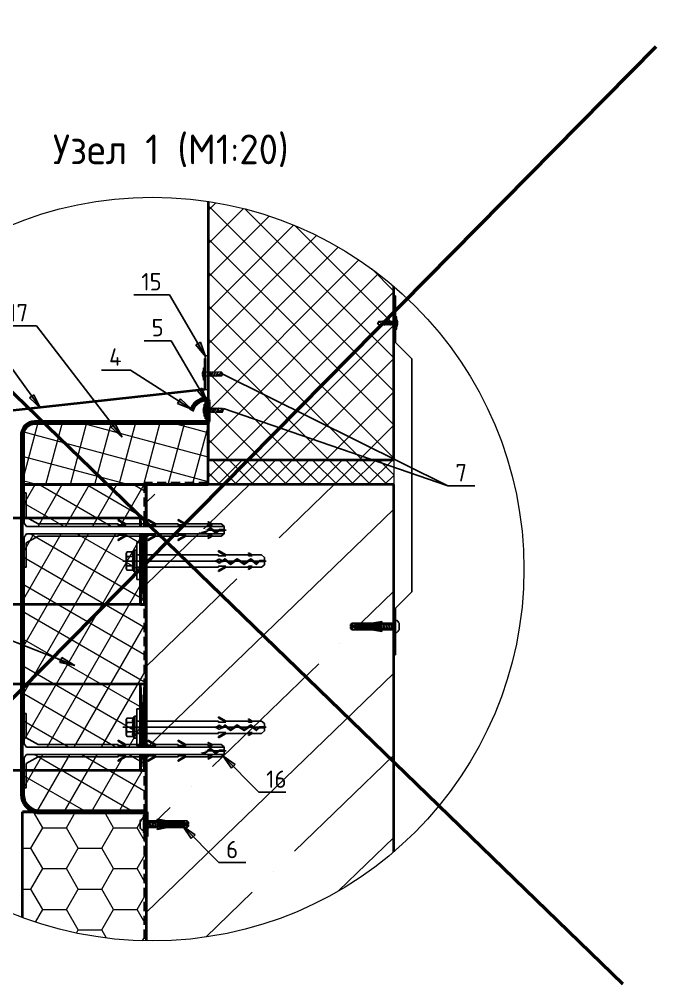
# Model space of a CAD drawing. Header units: millimetres. Extents: x -3689 to 2883575, y -702957 to -604547.
# Drawn here: x 2756823 to 2757337, y -677640 to -676862 of the extents above; entities that cross this region are included whole.
import ezdxf

# ---------------------------------------------------------------- set-up
doc = ezdxf.new("R2010")
doc.units = ezdxf.units.MM
doc.set_wipeout_variables(frame=1)
doc.linetypes.add('DASHED2', pattern=[0.375, 0.25, -0.125])
for name, color, linetype, lineweight in [('_PP_Hatch', 9, 'Continuous', 9), ('_PP_Primary Line Continuous', 3, 'Continuous', 40), ('_Выноска', 7, 'Continuous', 15), ('K_Dim', 165, 'Continuous', 13), ('гидроветрозащита', 10, 'Continuous', 70), ('Гидроизоляция монолита', 30, 'DASHED2', 50), ('Стены сечение', 7, 'Continuous', 40), ('Штрих Мин. Вата', 40, 'Continuous', 15)]:
    doc.layers.add(name, color=color, linetype=linetype, lineweight=lineweight)
doc.layers.add('S-METL', color=14, linetype='Continuous')
doc.styles.add('GOST-2.304_Type-B', font='GOST_Common.ttf')

# ---------------------------------------------------------------- blocks, each defined once
blk = doc.blocks.new('*U780')
at = {"color": 7}
for points in [[(-60.61, -10.61), (-50, 0)], [(-50, 0), (100.39, 0)], [(111, -10.61), (100.39, 0)], [(-80.61, -11.61), (-90.61, -11.61), (-90.61, -10.61), (-60.61, -10.61)], [(131, -11.61), (141, -11.61), (141, -10.61), (111, -10.61)]]:
    blk.add_lwpolyline(points, dxfattribs=at)
blk = doc.blocks.new('шуруп 4х40')
at = {"color": 0}
for p, q in [((-3.23, -2.91), (-3.23, 2.91)), ((-1.13, 5.33), (0, 5.33)), ((0, -5.33), (0, 5.33)), ((0, 1.92), (0.08, 2)), ((0.79, -1.73), (0, 1.1)), ((1.1, -2), (0.08, 2)), ((0.08, 2), (0.39, 1.73)), ((1.36, -1.73), (0.39, 1.73)), ((2.26, 1.73), (0.39, 1.73)), ((2.26, 1.73), (2.52, 2)), ((3.23, -1.73), (2.26, 1.73)), ((3.54, -2), (2.52, 2)), ((2.52, 2), (2.83, 1.73)), ((3.8, -1.73), (2.83, 1.73)), ((2.83, 1.73), (4.66, 1.73)), ((4.66, 1.73), (4.92, 2)), ((5.63, -1.73), (4.66, 1.73)), ((5.94, -2), (4.92, 2)), ((4.92, 2), (5.23, 1.73)), ((6.2, -1.73), (5.23, 1.73)), ((5.23, 1.73), (7.09, 1.73)), ((7.09, 1.73), (7.35, 2)), ((8.06, -1.73), (7.09, 1.73)), ((8.37, -2), (7.35, 2)), ((7.35, 2), (7.66, 1.73)), ((8.63, -1.73), (7.66, 1.73)), ((9.53, 1.73), (7.66, 1.73)), ((9.53, 1.73), (9.78, 2)), ((10.5, -1.73), (9.53, 1.73)), ((10.81, -2), (9.78, 2)), ((9.78, 2), (10.09, 1.73)), ((11.06, -1.73), (10.09, 1.73)), ((11.96, 1.73), (10.09, 1.73)), ((11.96, 1.73), (12.22, 2)), ((12.93, -1.73), (11.96, 1.73)), ((13.24, -2), (12.22, 2)), ((12.22, 2), (12.53, 1.73)), ((13.5, -1.73), (12.53, 1.73)), ((12.53, 1.73), (14.36, 1.73)), ((14.36, 1.73), (14.62, 2)), ((15.33, -1.73), (14.36, 1.73)), ((15.64, -2), (14.62, 2)), ((14.62, 2), (14.93, 1.73)), ((15.9, -1.73), (14.93, 1.73)), ((14.93, 1.73), (16.79, 1.73)), ((16.79, 1.73), (17.05, 2)), ((17.77, -1.73), (16.79, 1.73)), ((18.08, -2), (17.05, 2)), ((17.05, 2), (17.36, 1.73)), ((18.33, -1.73), (17.36, 1.73)), ((19.19, 1.73), (17.36, 1.73)), ((19.19, 1.73), (19.45, 2)), ((20.17, -1.73), (19.19, 1.73)), ((20.48, -2), (19.45, 2)), ((19.45, 2), (19.76, 1.73)), ((20.73, -1.73), (19.76, 1.73)), ((21.63, 1.73), (19.76, 1.73)), ((21.63, 1.73), (21.89, 2)), ((22.6, -1.73), (21.63, 1.73)), ((22.91, -2), (21.89, 2)), ((21.89, 2), (22.2, 1.73)), ((23.17, -1.73), (22.2, 1.73)), ((24.03, 1.73), (22.2, 1.73)), ((24.03, 1.73), (24.29, 2)), ((25, -1.73), (24.03, 1.73)), ((25.31, -2), (24.29, 2)), ((24.29, 2), (24.6, 1.73)), ((25.57, -1.73), (24.6, 1.73)), ((26.46, 1.73), (24.6, 1.73)), ((26.46, 1.73), (26.72, 2)), ((27.43, -1.73), (26.46, 1.73)), ((27.74, -2), (26.72, 2)), ((26.72, 2), (27.03, 1.73)), ((28, -1.73), (27.03, 1.73)), ((28.86, 1.73), (27.03, 1.73)), ((28.86, 1.73), (29.12, 2)), ((29.83, -1.73), (28.86, 1.73)), ((30.14, -2), (29.12, 2)), ((29.12, 2), (29.43, 1.73)), ((30.4, -1.73), (29.43, 1.73)), ((29.43, 1.73), (31.26, 1.73)), ((31.26, 1.73), (31.52, 2)), ((32.23, -1.73), (31.26, 1.73)), ((32.54, -2), (31.52, 2)), ((31.52, 2), (31.83, 1.73)), ((32.8, -1.73), (31.83, 1.73)), ((31.83, 1.73), (33.76, 1.73)), ((33.76, 1.73), (34.02, 2)), ((34.73, -1.73), (33.76, 1.73)), ((35.04, -2), (34.02, 2)), ((34.02, 2), (34.33, 1.73)), ((35.3, -1.73), (34.33, 1.73)), ((34.33, 1.73), (35.67, 1.73)), ((36.25, 1.5), (35.67, 1.73)), ((36.52, 1.68), (36.25, 1.5)), ((36.95, -1.22), (36.25, 1.5)), ((37.25, -1.39), (36.52, 1.68)), ((36.91, 1.24), (36.52, 1.68)), ((37.44, -1.02), (36.91, 1.24)), ((40, 0), (36.91, 1.24)), ((37.44, -1.02), (40, 0)), ((-1.13, -5.33), (0, -5.33)), ((0, -1.73), (0.79, -1.73)), ((0.79, -1.73), (1.1, -2)), ((1.36, -1.73), (1.1, -2)), ((1.36, -1.73), (3.23, -1.73)), ((3.23, -1.73), (3.54, -2)), ((3.8, -1.73), (3.54, -2)), ((3.8, -1.73), (5.63, -1.73)), ((5.63, -1.73), (5.94, -2)), ((6.2, -1.73), (5.94, -2)), ((6.2, -1.73), (8.06, -1.73)), ((8.06, -1.73), (8.37, -2)), ((8.63, -1.73), (8.37, -2)), ((8.63, -1.73), (10.5, -1.73)), ((10.5, -1.73), (10.81, -2)), ((11.06, -1.73), (10.81, -2)), ((11.06, -1.73), (12.93, -1.73)), ((12.93, -1.73), (13.24, -2)), ((13.5, -1.73), (13.24, -2)), ((13.5, -1.73), (15.33, -1.73)), ((15.33, -1.73), (15.64, -2)), ((15.9, -1.73), (15.64, -2)), ((15.9, -1.73), (17.77, -1.73)), ((17.77, -1.73), (18.08, -2)), ((18.33, -1.73), (18.08, -2)), ((18.33, -1.73), (20.17, -1.73)), ((20.17, -1.73), (20.48, -2)), ((20.73, -1.73), (20.48, -2)), ((20.73, -1.73), (22.6, -1.73)), ((22.6, -1.73), (22.91, -2)), ((23.17, -1.73), (22.91, -2)), ((23.17, -1.73), (25, -1.73)), ((25, -1.73), (25.31, -2)), ((25.57, -1.73), (25.31, -2)), ((25.57, -1.73), (27.43, -1.73)), ((27.43, -1.73), (27.74, -2)), ((28, -1.73), (27.74, -2)), ((28, -1.73), (29.83, -1.73)), ((29.83, -1.73), (30.14, -2)), ((30.4, -1.73), (30.14, -2)), ((30.4, -1.73), (32.23, -1.73)), ((32.23, -1.73), (32.54, -2)), ((32.8, -1.73), (32.54, -2)), ((32.8, -1.73), (34.73, -1.73)), ((34.73, -1.73), (35.04, -2)), ((35.3, -1.73), (35.04, -2)), ((35.3, -1.73), (35.67, -1.73)), ((35.67, -1.73), (36.95, -1.22)), ((36.95, -1.22), (37.25, -1.39)), ((37.25, -1.39), (37.44, -1.02))]:
    blk.add_line(p, q, dxfattribs=at)
for centre, start, end in [((1.84, 0.64), 122.32345, 155.86419), ((1.84, -0.64), 204.13581, 237.67655)]:
    blk.add_arc(centre, 5.56, start, end, dxfattribs=at)
blk = doc.blocks.new('дюбель 6х40')
for p, q in [((0, 3), (12, 3)), ((0, -3), (0, 3)), ((11.98, 3.63), (12.13, 4.52)), ((21, 2.11), (11.98, 3.63)), ((12, 3), (12, 2.1)), ((12, 2.1), (21, 2.1)), ((12, 0.3), (40, 0.3)), ((12, -0.3), (12, 0.3)), ((21, 3), (12.13, 4.52)), ((21, 3), (38.61, 3)), ((24.01, 1.2), (24.01, 3)), ((24.01, 1.2), (27.61, 1.2)), ((27.61, 1.2), (27.61, 3)), ((30.01, 1.2), (30.01, 3)), ((30.01, 1.2), (33.61, 1.2)), ((33.61, 1.2), (33.61, 3)), ((38.61, 3), (38.61, 0.3)), ((40, 1.8), (38.61, 3)), ((40, 1.8), (40, 0.3)), ((12, -3), (0, -3)), ((21, -2.11), (11.98, -3.63)), ((11.98, -3.63), (12.13, -4.52)), ((12, -0.3), (40, -0.3)), ((12, -2.1), (21, -2.1)), ((12, -3), (12, -2.1)), ((21, -3), (12.13, -4.52)), ((38.61, -3), (21, -3)), ((24.01, -1.2), (27.61, -1.2)), ((24.01, -1.2), (24.01, -3)), ((27.61, -1.2), (27.61, -3)), ((30.01, -1.2), (33.61, -1.2)), ((30.01, -1.2), (30.01, -3)), ((33.61, -1.2), (33.61, -3)), ((38.61, -0.3), (38.61, -3)), ((40, -1.8), (38.61, -3)), ((40, -0.3), (40, -1.8))]:
    blk.add_line(p, q)
blk = doc.blocks.new('*U636')
for name in ['шуруп 4х40', 'дюбель 6х40']:
    blk.add_blockref(name, (0, 0))
blk = doc.blocks.new('4.2x16')
at = {"lineweight": 0}
for p, q in [((-1.2, 5.3), (-1.2, -5.3)), ((14.88, 1.6), (16, 0))]:
    blk.add_line(p, q, dxfattribs=at)
for points in [[(-1.2, 3.6, 0.114819), (-2.1, 0.25), (-1.6, 0.25), (-1.6, -0.25), (-2.1, -0.25, 0.114819), (-1.2, -3.6)], [(0, -5.3), (0, 5.3, 0.414214), (-0.2, 5.5), (-1, 5.5, 0.414214), (-1.2, 5.3, 0.209763), (-1.2, 3.8)], [(0, 3.1, 0.414214), (1.5, 1.6), (3.3, 1.6), (3.59, 2.1)], [(14.23, -0.83, 0.131652), (14.88, -1.6), (16, 0), (14.23, -0.83), (9.88, 1.6), (14.88, 1.6), (14.72, 1.3), (15.72, -0.13)], [(-1.2, -3.8, 0.209763), (-1.2, -5.3, 0.414214), (-1, -5.5), (-0.2, -5.5, 0.414214), (0, -5.3)], [(5.15, -1.6), (1.5, -1.6, 0.414214), (0, -3.1)]]:
    blk.add_lwpolyline(points, format="xyb", dxfattribs=at)
for points in [[(0, -1.6), (0, -1.6), (0, 1.6)], [(3.59, 2.1), (5.44, -2.1)], [(3.88, 1.6), (5.3, 1.6)], [(5.59, 2.1), (7.44, -2.1)], [(5.88, 1.6), (7.3, 1.6)], [(7.59, 2.1), (9.44, -2.1)], [(7.88, 1.6), (9.3, 1.6)], [(14.72, 1.3), (11.03, 1.3), (14.57, -0.67)], [(7.15, -1.6), (5.73, -1.6)], [(9.15, -1.6), (7.73, -1.6)], [(11.15, -1.6), (9.73, -1.6)], [(11.73, -1.6), (11.44, -2.1)], [(14.88, -1.6), (11.73, -1.6)]]:
    blk.add_lwpolyline(points, dxfattribs=at)
for points in [[(3.59, 2.1), (5.73, -1.6), (5.44, -2.1), (3.3, 1.6)], [(5.3, 1.6), (5.59, 2.1), (7.73, -1.6), (7.44, -2.1)], [(7.3, 1.6), (7.59, 2.1), (9.73, -1.6), (9.44, -2.1)], [(9.59, 2.1), (11.44, -2.1), (9.3, 1.6), (9.59, 2.1), (11.73, -1.6)]]:
    blk.add_lwpolyline(points, close=True, dxfattribs=at)
blk = doc.blocks.new('*U549')
blk.add_blockref('4.2x16', (0, 0))

msp = doc.modelspace()

# ---------------------------------------------------------------- hatches: boundary and pattern name
for points in [[(2756973.3307, -677134.0945), (2756965.431, -677124.817), (2756969.0805, -677122.6747)], [(2756839.9098, -677175.9873), (2756831.1873, -677167.4788), (2756834.6234, -677165.0086)], [(2756974.5988, -677171.1085), (2756966.6991, -677161.831), (2756970.3485, -677159.6886)], [(2756961.9314, -677176.6988), (2756950.6745, -677172.0341), (2756952.9488, -677168.4653)], [(2756905.8598, -677199.3844), (2756896.8651, -677191.1642), (2756900.219, -677188.5836)], [(2756867.6475, -677383.412), (2756855.6989, -677381.0225), (2756857.2368, -677377.0799)], [(2756987.1831, -677456.4109), (2756997.1215, -677463.4611), (2756994.1108, -677466.4351)], [(2756954.8103, -677513.1604), (2756964.7487, -677520.2106), (2756961.738, -677523.1845)]]:
    msp.add_hatch(color=7).paths.add_polyline_path(points, flags=0)
at = {"layer": '_Выноска'}
h = msp.add_hatch(color=7, dxfattribs=at)
h.set_gradient(color2=(0, 0, 0))
edge = h.paths.add_edge_path()
edge.add_line((2756972.7449, -677135.8863), (2756972.7449, -677160.8863))
edge.add_line((2756972.7449, -677160.8863), (2756975.3334, -677160.8863))
edge.add_line((2756975.3334, -677160.8863), (2756975.3334, -677133.5087))
edge.add_line((2756975.3334, -677133.5087), (2756974.7449, -677133.5087))
edge.add_arc((2756974.7449, -677135.5087), 2, 90, 180)
edge.add_line((2756972.7449, -677135.5087), (2756972.7449, -677135.8863))

# ---------------------------------------------------------------- linework, layer by layer
at = {"color": 7}
for p, q in [((2756944.2102, -677084.488), (2756915.4102, -677084.488)), ((2756973.3307, -677134.0945), (2756944.2102, -677084.488)), ((2756836.7363, -677109.548), (2756807.9363, -677109.548)), ((2756905.8598, -677199.3844), (2756836.7363, -677109.548)), ((2756945.4783, -677121.502), (2756923.6783, -677121.502)), ((2756974.5988, -677171.1085), (2756945.4783, -677121.502)), ((2756965.431, -677124.817), (2756969.0805, -677122.6747)), ((2756973.3307, -677134.0945), (2756965.431, -677124.817)), ((2756969.0805, -677122.6747), (2756973.3307, -677134.0945)), ((2756839.9098, -677175.9873), (2756813.8118, -677139.6837)), ((2756912.5632, -677145.2376), (2756889.3632, -677145.2376)), ((2756961.9314, -677176.6988), (2756912.5632, -677145.2376)), ((2756987.1461, -677148.5924), (2757168.9685, -677238.6051)), ((2756831.1873, -677167.4788), (2756834.6234, -677165.0086)), ((2756834.6234, -677165.0086), (2756839.9098, -677175.9873)), ((2756966.6991, -677161.831), (2756970.3485, -677159.6886)), ((2756974.5988, -677171.1085), (2756966.6991, -677161.831)), ((2756970.3485, -677159.6886), (2756974.5988, -677171.1085)), ((2756839.9098, -677175.9873), (2756831.1873, -677167.4788)), ((2756950.6745, -677172.0341), (2756952.9488, -677168.4653)), ((2756961.9314, -677176.6988), (2756950.6745, -677172.0341)), ((2756952.9488, -677168.4653), (2756961.9314, -677176.6988)), ((2756987.8789, -677176.135), (2757168.9685, -677238.6051)), ((2756896.8651, -677191.1642), (2756900.219, -677188.5836)), ((2756900.219, -677188.5836), (2756905.8598, -677199.3844)), ((2756905.8598, -677199.3844), (2756896.8651, -677191.1642)), ((2757168.9685, -677238.6051), (2757190.7685, -677238.6051)), ((2756989.7676, -677274.2613), (2756938.3334, -677274.2613)), ((2756954.772, -677274.7321), (2756953.8166, -677274.7321)), ((2756987.9412, -677274.7321), (2756987.9412, -677273.8027)), ((2756988.3334, -677277.2134), (2756988.3334, -677271.3092)), ((2756938.3334, -677279.2613), (2756951.1011, -677279.2613)), ((2756957.1675, -677278.4767), (2756951.2626, -677281.8859)), ((2756957.3777, -677279.2613), (2756951.2626, -677282.7919)), ((2756951.2626, -677282.7919), (2756951.2626, -677281.8741)), ((2756957.3777, -677279.2613), (2756975.362, -677279.2613)), ((2756975.362, -677279.2613), (2756975.362, -677278.4767)), ((2756975.362, -677278.4767), (2756978.5003, -677278.4767)), ((2756978.5003, -677278.4767), (2756975.4427, -677280.5736)), ((2756978.5003, -677279.2613), (2756975.4427, -677281.0266)), ((2756975.4427, -677281.0266), (2756975.4427, -677280.5677)), ((2756978.5003, -677279.2613), (2756985.9797, -677279.2613)), ((2756988.3334, -677277.2999), (2756985.9797, -677279.2613)), ((2756916.1022, -677290.5383), (2756915.6069, -677290.5383)), ((2756916.1022, -677307.9843), (2756915.6069, -677307.9843)), ((2756867.6475, -677383.412), (2756750.5658, -677337.7427)), ((2756855.6989, -677381.0225), (2756857.2368, -677377.0799)), ((2756867.6475, -677383.412), (2756855.6989, -677381.0225)), ((2756857.2368, -677377.0799), (2756867.6475, -677383.412)), ((2756916.1022, -677424.6069), (2756915.6069, -677424.6069)), ((2756916.1022, -677442.0528), (2756915.6069, -677442.0528)), ((2756989.7676, -677452.2795), (2756938.3334, -677452.2795)), ((2756954.772, -677452.7502), (2756953.8166, -677452.7502)), ((2756987.9412, -677452.7502), (2756987.9412, -677451.8209)), ((2756988.3334, -677455.2315), (2756988.3334, -677449.3274)), ((2756938.3334, -677457.2795), (2756951.1011, -677457.2795)), ((2756957.1675, -677456.4949), (2756951.2626, -677459.9041)), ((2756957.3777, -677457.2795), (2756951.2626, -677460.8101)), ((2756951.2626, -677460.8101), (2756951.2626, -677459.8923)), ((2756957.3777, -677457.2795), (2756975.362, -677457.2795)), ((2756975.362, -677457.2795), (2756975.362, -677456.4949)), ((2756975.362, -677456.4949), (2756978.5003, -677456.4949)), ((2756978.5003, -677456.4949), (2756975.4427, -677458.5918)), ((2756978.5003, -677457.2795), (2756975.4427, -677459.0448)), ((2756975.4427, -677459.0448), (2756975.4427, -677458.5859)), ((2756978.5003, -677457.2795), (2756985.9797, -677457.2795)), ((2756988.3334, -677455.318), (2756985.9797, -677457.2795)), ((2756987.1831, -677456.4109), (2757016.236, -677485.8225)), ((2756987.1831, -677456.4109), (2756997.1215, -677463.4611)), ((2756994.1108, -677466.4351), (2756987.1831, -677456.4109)), ((2756997.1215, -677463.4611), (2756994.1108, -677466.4351)), ((2757016.236, -677485.8225), (2757038.036, -677485.8225)), ((2756954.8103, -677513.1604), (2756983.8632, -677542.572)), ((2756954.8103, -677513.1604), (2756964.7487, -677520.2106)), ((2756961.738, -677523.1845), (2756954.8103, -677513.1604)), ((2756964.7487, -677520.2106), (2756961.738, -677523.1845)), ((2756983.8632, -677542.572), (2757005.6632, -677542.572))]:
    msp.add_line(p, q, dxfattribs=at)
at = {"color": 7, "ltscale": 5}
for p, q in [((2756915.6069, -677290.5383), (2756914.9206, -677291.8261)), ((2756915.6069, -677290.5383), (2756915.6069, -677307.9843)), ((2756909.1679, -677293.0149), (2756909.8542, -677291.8261)), ((2756909.1679, -677305.5077), (2756909.1679, -677293.0149)), ((2756914.9206, -677291.8261), (2756909.8542, -677291.8261)), ((2756914.9206, -677295.5437), (2756909.8542, -677295.5437)), ((2756909.1679, -677305.5077), (2756909.8542, -677306.6965)), ((2756914.9206, -677302.9789), (2756909.8542, -677302.9789)), ((2756914.9206, -677306.6965), (2756909.8542, -677306.6965)), ((2756915.6069, -677307.9843), (2756914.9206, -677306.6965)), ((2756909.1679, -677427.0834), (2756909.8542, -677425.8947)), ((2756909.1679, -677439.5763), (2756909.1679, -677427.0834)), ((2756914.9206, -677425.8947), (2756909.8542, -677425.8947)), ((2756914.9206, -677429.6123), (2756909.8542, -677429.6123)), ((2756915.6069, -677424.6069), (2756914.9206, -677425.8947)), ((2756915.6069, -677424.6069), (2756915.6069, -677442.0528)), ((2756914.9206, -677437.0474), (2756909.8542, -677437.0474)), ((2756909.1679, -677439.5763), (2756909.8542, -677440.765)), ((2756914.9206, -677440.765), (2756909.8542, -677440.765)), ((2756915.6069, -677442.0528), (2756914.9206, -677440.765))]:
    msp.add_line(p, q, dxfattribs=at)
at = {"color": 7, "ltscale": 3}
for p, q in [((2756916.1022, -677290.5383), (2756916.1022, -677307.9843)), ((2756916.1022, -677424.6069), (2756916.1022, -677442.0528))]:
    msp.add_line(p, q, dxfattribs=at)
at = {"color": 7, "ltscale": 7}
for p, q in [((2756989.8777, -677294.3478), (2756983.7626, -677290.8172)), ((2756983.7626, -677290.8172), (2756983.7626, -677291.735)), ((2756917.8616, -677294.3478), (2756983.6011, -677294.3478)), ((2756989.6675, -677295.1324), (2756983.7626, -677291.7232)), ((2756989.8777, -677294.3478), (2757007.862, -677294.3478)), ((2756989.8777, -677294.3478), (2757007.862, -677294.3478)), ((2757007.862, -677294.3478), (2757007.862, -677295.1324)), ((2757007.862, -677295.1324), (2757011.0003, -677295.1324)), ((2757011.0003, -677294.3478), (2757007.9427, -677292.5825)), ((2757007.9427, -677292.5825), (2757007.9427, -677293.0414)), ((2757011.0003, -677295.1324), (2757007.9427, -677293.0355)), ((2757011.0003, -677294.3478), (2757018.4797, -677294.3478)), ((2757020.8334, -677296.3092), (2757018.4797, -677294.3478)), ((2757020.4412, -677299.7321), (2757020.4412, -677298.8027)), ((2757020.8334, -677302.2134), (2757020.8334, -677296.3092)), ((2756917.8616, -677304.1748), (2756983.6011, -677304.1748)), ((2756989.6675, -677303.3902), (2756983.7626, -677306.7994)), ((2756989.8777, -677304.1748), (2756983.7626, -677307.7054)), ((2756983.7626, -677307.7054), (2756983.7626, -677306.7876)), ((2756987.272, -677299.7321), (2756986.3166, -677299.7321)), ((2756989.8777, -677304.1748), (2757007.862, -677304.1748)), ((2757007.862, -677304.1748), (2757007.862, -677303.3902)), ((2757007.862, -677303.3902), (2757011.0003, -677303.3902)), ((2757011.0003, -677303.3902), (2757007.9427, -677305.4871)), ((2757011.0003, -677304.1748), (2757007.9427, -677305.9401)), ((2757007.9427, -677305.9401), (2757007.9427, -677305.4812)), ((2757011.0003, -677304.1748), (2757018.4797, -677304.1748)), ((2757020.8334, -677302.2134), (2757018.4797, -677304.1748)), ((2756917.8616, -677428.4164), (2756983.6011, -677428.4164)), ((2756989.8777, -677428.4164), (2756983.7626, -677424.8858)), ((2756983.7626, -677424.8858), (2756983.7626, -677425.8035)), ((2756989.6675, -677429.2009), (2756983.7626, -677425.7917)), ((2756989.8777, -677428.4164), (2757007.862, -677428.4164)), ((2756989.8777, -677428.4164), (2757007.862, -677428.4164)), ((2757007.862, -677428.4164), (2757007.862, -677429.2009)), ((2757007.862, -677429.2009), (2757011.0003, -677429.2009)), ((2757011.0003, -677428.4164), (2757007.9427, -677426.6511)), ((2757007.9427, -677426.6511), (2757007.9427, -677427.1099)), ((2757011.0003, -677429.2009), (2757007.9427, -677427.104)), ((2757011.0003, -677428.4164), (2757018.4797, -677428.4164)), ((2757020.8334, -677430.3778), (2757018.4797, -677428.4164)), ((2757020.8334, -677436.2819), (2757020.8334, -677430.3778)), ((2756917.8616, -677438.2433), (2756983.6011, -677438.2433)), ((2756989.6675, -677437.4588), (2756983.7626, -677440.868)), ((2756989.8777, -677438.2433), (2756983.7626, -677441.7739)), ((2756987.272, -677433.8006), (2756986.3166, -677433.8006)), ((2756989.8777, -677438.2433), (2757007.862, -677438.2433)), ((2757007.862, -677438.2433), (2757007.862, -677437.4588)), ((2757007.862, -677437.4588), (2757011.0003, -677437.4588)), ((2757011.0003, -677437.4588), (2757007.9427, -677439.5557)), ((2757011.0003, -677438.2433), (2757007.9427, -677440.0086)), ((2757011.0003, -677438.2433), (2757018.4797, -677438.2433)), ((2757020.8334, -677436.2819), (2757018.4797, -677438.2433)), ((2757020.4412, -677433.8006), (2757020.4412, -677432.8713)), ((2756983.7626, -677441.7739), (2756983.7626, -677440.8562)), ((2757007.9427, -677440.0086), (2757007.9427, -677439.5498))]:
    msp.add_line(p, q, dxfattribs=at)
at = {"color": 7, "ltscale": 10}
for p, q in [((2757022.2676, -677299.2613), (2756906.4719, -677299.2613)), ((2757022.2676, -677433.3298), (2756906.4719, -677433.3298))]:
    msp.add_line(p, q, dxfattribs=at)
at = {"color": 7}
for points in [[(2756938.3334, -677269.2613), (2756951.1011, -677269.2613), (2756951.1011, -677270.0459), (2756957.1675, -677270.0459), (2756951.2626, -677266.6367)], [(2756950.2911, -677273.7906), (2756949.4688, -677273.7906)], [(2756950.2911, -677274.7321), (2756949.4688, -677274.7321)], [(2756987.9412, -677273.8027), (2756984.2626, -677273.8027), (2756981.9211, -677275.9578), (2756977.1991, -677272.333), (2756971.8526, -677275.9578), (2756966.1549, -677272.333), (2756960.8084, -677275.9578), (2756956.3985, -677272.411), (2756954.772, -677273.7906), (2756953.2849, -677273.7906)], [(2756987.9412, -677274.7321), (2756984.2626, -677274.7321), (2756981.9211, -677276.8871), (2756977.1991, -677273.2623), (2756971.8526, -677276.8871), (2756966.1549, -677273.2623), (2756960.8084, -677276.8871), (2756956.3985, -677273.3403), (2756954.772, -677274.7321), (2756953.2849, -677274.7321)], [(2756951.1011, -677279.2613), (2756951.1011, -677278.4767), (2756957.1675, -677278.4767)], [(2756938.3334, -677447.2795), (2756951.1011, -677447.2795), (2756951.1011, -677448.064), (2756957.1675, -677448.064), (2756951.2626, -677444.6548)], [(2756950.2911, -677451.8087), (2756949.4688, -677451.8087)], [(2756950.2911, -677452.7502), (2756949.4688, -677452.7502)], [(2756987.9412, -677451.8209), (2756984.2626, -677451.8209), (2756981.9211, -677453.976), (2756977.1991, -677450.3511), (2756971.8526, -677453.976), (2756966.1549, -677450.3511), (2756960.8084, -677453.976), (2756956.3985, -677450.4291), (2756954.772, -677451.8087), (2756953.2849, -677451.8087)], [(2756987.9412, -677452.7502), (2756984.2626, -677452.7502), (2756981.9211, -677454.9053), (2756977.1991, -677451.2804), (2756971.8526, -677454.9053), (2756966.1549, -677451.2804), (2756960.8084, -677454.9053), (2756956.3985, -677451.3584), (2756954.772, -677452.7502), (2756953.2849, -677452.7502)], [(2756951.1011, -677457.2795), (2756951.1011, -677456.4949), (2756957.1675, -677456.4949)]]:
    msp.add_lwpolyline(points, dxfattribs=at)
at = {"color": 7, "ltscale": 7}
for points in [[(2756916.1022, -677308.1769), (2756917.8616, -677308.1769), (2756917.8616, -677290.3457), (2756916.1022, -677290.3457)], [(2756916.1022, -677442.2455), (2756917.8616, -677442.2455), (2756917.8616, -677424.4142), (2756916.1022, -677424.4142)]]:
    msp.add_lwpolyline(points, close=True, dxfattribs=at)
at = {"color": 7, "ltscale": 5}
for points in [[(2756917.8616, -677284.402), (2756920.8334, -677284.402), (2756920.8334, -677314.1207), (2756917.8616, -677314.1207)], [(2756917.8616, -677418.4705), (2756920.8334, -677418.4705), (2756920.8334, -677448.1892), (2756917.8616, -677448.1892)]]:
    msp.add_lwpolyline(points, close=True, dxfattribs=at)
at = {"color": 7, "ltscale": 7}
for points in [[(2756982.7911, -677298.7906), (2756981.9688, -677298.7906)], [(2756983.6011, -677294.3478), (2756983.6011, -677295.1324), (2756989.6675, -677295.1324)], [(2757020.4412, -677298.8027), (2757016.7626, -677298.8027), (2757014.4211, -677300.9578), (2757009.6991, -677297.333), (2757004.3526, -677300.9578), (2756998.6549, -677297.333), (2756993.3084, -677300.9578), (2756988.8985, -677297.411), (2756987.272, -677298.7906), (2756985.7849, -677298.7906)], [(2757020.4412, -677299.7321), (2757016.7626, -677299.7321), (2757014.4211, -677301.8871), (2757009.6991, -677298.2623), (2757004.3526, -677301.8871), (2756998.6549, -677298.2623), (2756993.3084, -677301.8871), (2756988.8985, -677298.3403), (2756987.272, -677299.7321), (2756985.7849, -677299.7321)], [(2756982.7911, -677299.7321), (2756981.9688, -677299.7321)], [(2756983.6011, -677304.1748), (2756983.6011, -677303.3902), (2756989.6675, -677303.3902)], [(2756983.6011, -677428.4164), (2756983.6011, -677429.2009), (2756989.6675, -677429.2009)], [(2757020.4412, -677432.8713), (2757016.7626, -677432.8713), (2757014.4211, -677435.0263), (2757009.6991, -677431.4015), (2757004.3526, -677435.0263), (2756998.6549, -677431.4015), (2756993.3084, -677435.0263), (2756988.8985, -677431.4795), (2756987.272, -677432.8591), (2756985.7849, -677432.8591)], [(2756982.7911, -677432.8591), (2756981.9688, -677432.8591)], [(2756982.7911, -677433.8006), (2756981.9688, -677433.8006)], [(2756983.6011, -677438.2433), (2756983.6011, -677437.4588), (2756989.6675, -677437.4588)], [(2757020.4412, -677433.8006), (2757016.7626, -677433.8006), (2757014.4211, -677435.9556), (2757009.6991, -677432.3308), (2757004.3526, -677435.9556), (2756998.6549, -677432.3308), (2756993.3084, -677435.9556), (2756988.8985, -677432.4088), (2756987.272, -677433.8006), (2756985.7849, -677433.8006)]]:
    msp.add_lwpolyline(points, dxfattribs=at)
at = {"color": 7}
for centre, radius, start, end in [((2756949.4688, -677274.2613), 0.4707, 90, 270), ((2756951.788, -677274.2613), 1.5691, 17.4576031, 162.5423969), ((2756951.788, -677274.2613), 1.5691, 197.4576031, 342.5423969), ((2756949.4688, -677452.2795), 0.4707, 90, 270), ((2756951.788, -677452.2795), 1.5691, 17.4576031, 162.5423969), ((2756951.788, -677452.2795), 1.5691, 197.4576031, 342.5423969)]:
    msp.add_arc(centre, radius, start, end, dxfattribs=at)
at = {"color": 7, "ltscale": 7}
for centre, radius, start, end in [((2756981.9688, -677299.2613), 0.4707, 90, 270), ((2756984.288, -677299.2613), 1.5691, 17.4576031, 162.5423969), ((2756984.288, -677299.2613), 1.5691, 197.4576031, 342.5423969), ((2756981.9688, -677433.3298), 0.4707, 90, 270), ((2756984.288, -677433.3298), 1.5691, 17.4576031, 162.5423969), ((2756984.288, -677433.3298), 1.5691, 197.4576031, 342.5423969)]:
    msp.add_arc(centre, radius, start, end, dxfattribs=at)
at = {"color": 7, "ltscale": 5}
for points in [[(2756909.8542, -677291.8261), (2756908.781, -677293.6849), (2756909.8542, -677295.5437)], [(2756909.8542, -677295.5437), (2756908.781, -677299.2613), (2756909.8542, -677302.9789)], [(2756914.9206, -677295.5437), (2756913.8474, -677293.6849), (2756914.9206, -677291.8261)], [(2756914.9206, -677302.9789), (2756913.8474, -677299.2613), (2756914.9206, -677295.5437)], [(2756909.8542, -677302.9789), (2756908.781, -677304.8377), (2756909.8542, -677306.6965)], [(2756914.9206, -677306.6965), (2756913.8474, -677304.8377), (2756914.9206, -677302.9789)], [(2756909.8542, -677425.8947), (2756908.781, -677427.7535), (2756909.8542, -677429.6123)], [(2756909.8542, -677429.6123), (2756908.781, -677433.3298), (2756909.8542, -677437.0474)], [(2756914.9206, -677429.6123), (2756913.8474, -677427.7535), (2756914.9206, -677425.8947)], [(2756914.9206, -677437.0474), (2756913.8474, -677433.3298), (2756914.9206, -677429.6123)], [(2756909.8542, -677437.0474), (2756908.781, -677438.9062), (2756909.8542, -677440.765)], [(2756914.9206, -677440.765), (2756913.8474, -677438.9062), (2756914.9206, -677437.0474)]]:
    msp.add_rational_spline(points, [1.31624349047, 1.51986706708, 1.31624349047], degree=2, dxfattribs=at)
at = {"layer": '_PP_Hatch', "color": 7, "linetype": 'Continuous', "ltscale": 10}
for p, q in [((2756925.3334, -677318.0786), (2757008.6824, -677237.5895)), ((2756925.3334, -677287.5895), (2756925.3334, -677237.5895)), ((2757032.713, -677280.59), (2757077.2413, -677237.5895)), ((2756925.3334, -677251.8721), (2756932.2882, -677245.156)), ((2756925.3334, -677450.4917), (2757125.3334, -677257.354)), ((2757015.5837, -677297.1316), (2757015.5837, -677297.1316)), ((2756925.3334, -677384.2852), (2756998.4544, -677313.6731)), ((2756925.3334, -677377.5895), (2756925.3334, -677327.5895)), ((2757098.8792, -677349.1071), (2757125.3334, -677323.5605)), ((2757081.7499, -677365.6487), (2757081.7499, -677365.6487)), ((2756978.9742, -677464.898), (2757064.6206, -677382.1902)), ((2756925.3334, -677582.9048), (2757125.3334, -677389.7671)), ((2756925.3334, -677467.5895), (2756925.3334, -677417.5895)), ((2757045.1404, -677533.4151), (2757125.3334, -677455.9736)), ((2756961.8449, -677481.4396), (2756961.8449, -677481.4396)), ((2756925.3334, -677516.6983), (2756944.7157, -677497.9811)), ((2757080.602, -677565.3768), (2757125.3334, -677522.1801)), ((2757028.0111, -677549.9567), (2757028.0111, -677549.9567)), ((2756973.4973, -677602.6001), (2757010.8819, -677566.4982))]:
    msp.add_line(p, q, dxfattribs=at)
at = {"layer": '_PP_Hatch', "color": 7, "ltscale": 10}
msp.add_line((2756925.3334, -677237.5895), (2756925.3334, -677605.6788), dxfattribs=at)
at = {"layer": '_PP_Primary Line Continuous', "color": 7, "ltscale": 10}
for p, q in [((2756975.3334, -677009.1138), (2756975.3334, -677217.5895)), ((2757125.3334, -677217.5895), (2757125.3334, -677077.7347)), ((2756975.3334, -677187.5895), (2756835.3334, -677187.5895)), ((2756975.3334, -677237.5895), (2756975.3334, -677187.5895)), ((2756825.3334, -677197.5895), (2756825.3334, -677237.5895)), ((2756975.3334, -677217.5895), (2757125.3334, -677217.5895)), ((2756825.3334, -677237.5895), (2756975.3334, -677237.5895)), ((2756925.3334, -677237.5895), (2756825.3334, -677237.5895)), ((2756825.3334, -677237.5895), (2756825.3334, -677487.5895)), ((2757125.3334, -677237.5895), (2756925.3334, -677237.5895)), ((2756925.3334, -677237.5895), (2756925.3334, -677605.6788)), ((2756925.3334, -677501.5895), (2756925.3334, -677237.5895)), ((2757125.3334, -677533.7065), (2757125.3334, -677237.5895)), ((2756825.3334, -677586.743), (2756825.3334, -677501.5895)), ((2756825.3334, -677501.5895), (2756925.3334, -677501.5895)), ((2756837.2742, -677501.5895), (2756925.3334, -677501.5895)), ((2756925.3334, -677501.5895), (2756925.3334, -677605.6788))]:
    msp.add_line(p, q, dxfattribs=at)
at = {"layer": '_PP_Primary Line Continuous', "color": 7}
for p, q in [((2756972.7449, -677135.8863), (2756972.7449, -677160.8863)), ((2756972.7449, -677160.8863), (2756754.424, -677184.5895)), ((2756925.3334, -677501.5895), (2756825.3334, -677501.5895))]:
    msp.add_line(p, q, dxfattribs=at)
for points in [[(2756973.3334, -677184.5895), (2756975.3334, -677184.5895), (2756975.3334, -677170.5895), (2756973.3334, -677170.5895), (2756973.3334, -677184.5895)], [(2756973.3334, -677170.5895), (2756975.3334, -677184.5895), (2756975.3334, -677170.5895), (2756973.3334, -677184.5895)], [(2756923.8334, -677334.2613), (2756920.8334, -677334.2613), (2756920.8334, -677264.2613), (2756923.8334, -677264.2613), (2756920.8334, -677334.2613), (2756923.8334, -677334.2613), (2756920.8334, -677264.2613)], [(2756923.8334, -677468.3298), (2756920.8334, -677468.3298), (2756920.8334, -677398.3298), (2756923.8334, -677398.3298), (2756920.8334, -677468.3298), (2756923.8334, -677468.3298), (2756920.8334, -677398.3298)], [(2756923.3334, -677518.5895), (2756925.3334, -677518.5895), (2756925.3334, -677504.5895), (2756923.3334, -677504.5895), (2756923.3334, -677518.5895)], [(2756923.3334, -677504.5895), (2756925.3334, -677518.5895), (2756925.3334, -677504.5895), (2756923.3334, -677518.5895)]]:
    msp.add_lwpolyline(points, dxfattribs=at)
for points in [[(2756782.3891, -677264.2613), (2756923.8334, -677264.2613), (2756923.8334, -677334.2613), (2756782.3891, -677334.2613)], [(2756782.3891, -677398.3298), (2756923.8334, -677398.3298), (2756923.8334, -677468.3298), (2756782.3891, -677468.3298)]]:
    msp.add_lwpolyline(points, close=True, dxfattribs=at)
at = {"layer": '_PP_Primary Line Continuous', "color": 7, "ltscale": 10}
for centre, radius, start, end in [((2756835.3334, -677197.5895), 10, 90, 180), ((2756839.9766, -677487.1924), 14.6486, 181.5534899, 259.3691275)]:
    msp.add_arc(centre, radius, start, end, dxfattribs=at)
at = {"layer": '_Выноска', "color": 7}
for p, q in [((2756972.7449, -677135.5087), (2756972.7449, -677135.8863)), ((2756975.3334, -677133.5087), (2756974.7449, -677133.5087)), ((2756975.3334, -677160.8863), (2756975.3334, -677133.5087)), ((2756972.7449, -677135.8863), (2756972.7449, -677135.8863)), ((2756972.7449, -677135.8863), (2756972.7449, -677160.8863)), ((2756972.7449, -677160.8863), (2756975.3334, -677160.8863))]:
    msp.add_line(p, q, dxfattribs=at)
msp.add_circle((2756930.3401, -677305.7206), 300, dxfattribs=at)
msp.add_arc((2756974.7449, -677135.5087), 2, 90, 180, dxfattribs=at)
at = {"layer": 'K_Dim', "color": 7}
for p, q in [((2756975.3334, -677217.5895), (2757125.3334, -677217.5895)), ((2756975.3334, -677237.5895), (2756975.3334, -677217.5895)), ((2757125.3334, -677217.5895), (2757125.3334, -677237.5895)), ((2757125.3334, -677237.5895), (2756975.3334, -677237.5895))]:
    msp.add_line(p, q, dxfattribs=at)
at = {"layer": 'гидроветрозащита', "color": 7}
for p, q in [((2756973.119, -677168.6383), (2756973.119, -677168.6383)), ((2756973.119, -677168.6383), (2756973.119, -677168.6383)), ((2756975.3334, -677186.5895), (2756975.3334, -677170.5895)), ((2756975.3334, -677186.5895), (2756975.3334, -677170.5895)), ((2756835.3334, -677187.5895), (2756974.3334, -677187.5895)), ((2756835.3334, -677187.5895), (2756974.3334, -677187.5895)), ((2756825.3334, -677487.5895), (2756825.3334, -677197.5895)), ((2756825.3334, -677487.5895), (2756825.3334, -677197.5895)), ((2756925.3334, -677501.5895), (2756837.2742, -677501.5895)), ((2756925.3334, -677501.5895), (2756837.2742, -677501.5895)), ((2756925.3334, -677521.5895), (2756925.3334, -677501.5895)), ((2756925.3334, -677521.5895), (2756925.3334, -677501.5895))]:
    msp.add_line(p, q, dxfattribs=at)
for centre, radius, start, end in [((2756974.1777, -677181.2946), 12.7005, 94.7820199, 164.6311534), ((2756974.1777, -677181.2946), 12.7005, 94.7820199, 164.6311534), ((2756973.481, -677170.4597), 1.857, 355.9906888, 101.2421929), ((2756973.481, -677170.4597), 1.857, 355.9906888, 101.2421929), ((2756835.3334, -677197.5895), 10, 90, 180), ((2756835.3334, -677197.5895), 10, 90, 180), ((2756974.3334, -677186.5895), 1, 270, 0), ((2756974.3334, -677186.5895), 1, 270, 0), ((2756839.9766, -677487.1924), 14.6486, 181.5534899, 259.3691275), ((2756839.9766, -677487.1924), 14.6486, 181.5534899, 259.3691275)]:
    msp.add_arc(centre, radius, start, end, dxfattribs=at)
at = {"layer": 'Гидроизоляция монолита', "color": 7, "ltscale": 30}
for p, q in [((2756975.3334, -677236.5895), (2756924.3334, -677236.5895)), ((2756924.3334, -677236.5895), (2756924.3334, -677605.6604))]:
    msp.add_line(p, q, dxfattribs=at)
at = {"layer": 'Стены сечение', "color": 7, "ltscale": 100}
msp.add_line((2756825.3334, -677586.743), (2756825.3334, -677527.1958), dxfattribs=at)
at = {"layer": 'Штрих Мин. Вата', "color": 7, "linetype": 'Continuous'}
for p, q in [((2756975.3334, -677016.3933), (2756981.5953, -677010.1315)), ((2757125.3334, -677162.2857), (2756975.3334, -677012.2857)), ((2756975.3334, -677043.3341), (2757003.8112, -677014.8564)), ((2757125.3334, -677135.3449), (2757005.199, -677015.2104)), ((2756975.3334, -677070.2749), (2757024.6712, -677020.9371)), ((2756975.3334, -677097.2156), (2757044.329, -677028.2201)), ((2757125.3334, -677108.4041), (2757045.7284, -677028.799)), ((2756975.3334, -677124.1564), (2757062.8957, -677036.5942)), ((2757125.3334, -677189.2264), (2756975.3334, -677039.2264)), ((2756975.3334, -677151.0972), (2757080.4526, -677045.978)), ((2756975.3334, -677178.038), (2757097.0594, -677056.312)), ((2757125.3334, -677081.4633), (2757107.4503, -677063.5802)), ((2757125.3334, -677216.1672), (2756975.3334, -677066.1672)), ((2756975.3334, -677204.9787), (2757112.7585, -677067.5536)), ((2756989.6634, -677217.5895), (2757125.3334, -677081.9195)), ((2757099.815, -677217.5895), (2756975.3334, -677093.108)), ((2757016.6042, -677217.5895), (2757125.3334, -677108.8603)), ((2757072.8742, -677217.5895), (2756975.3334, -677120.0487)), ((2757043.5449, -677217.5895), (2757125.3334, -677135.801)), ((2757045.9335, -677217.5895), (2756975.3334, -677146.9895)), ((2757070.4857, -677217.5895), (2757125.3334, -677162.7418)), ((2757018.9927, -677217.5895), (2756975.3334, -677173.9303)), ((2756825.3334, -677235.1428), (2756838.0753, -677187.5895)), ((2756844.3999, -677237.5895), (2756857.7973, -677187.5895)), ((2756864.1219, -677237.5895), (2756877.5193, -677187.5895)), ((2756975.3334, -677215.5075), (2756871.1422, -677187.5895)), ((2756883.8439, -677237.5895), (2756897.2413, -677187.5895)), ((2756903.5659, -677237.5895), (2756916.9634, -677187.5895)), ((2756923.2879, -677237.5895), (2756936.6854, -677187.5895)), ((2756943.0099, -677237.5895), (2756956.4074, -677187.5895)), ((2756975.3334, -677195.7855), (2756944.7457, -677187.5895)), ((2757097.4265, -677217.5895), (2757125.3334, -677189.6826)), ((2756975.3334, -677235.2295), (2756825.6431, -677195.1201)), ((2756962.7319, -677237.5895), (2756975.3334, -677190.56)), ((2756992.0519, -677217.5895), (2756975.3334, -677200.871)), ((2756910.5376, -677237.5895), (2756825.3334, -677214.7591)), ((2756975.3334, -677218.4491), (2756976.193, -677217.5895)), ((2756975.3334, -677231.9195), (2756989.6634, -677217.5895)), ((2756998.5816, -677237.5895), (2756978.5816, -677217.5895)), ((2756983.1338, -677237.5895), (2757003.1338, -677217.5895)), ((2757012.0519, -677237.5895), (2756992.0519, -677217.5895)), ((2756996.6042, -677237.5895), (2757016.6042, -677217.5895)), ((2757025.5223, -677237.5895), (2757005.5223, -677217.5895)), ((2757010.0745, -677237.5895), (2757030.0745, -677217.5895)), ((2757038.9927, -677237.5895), (2757018.9927, -677217.5895)), ((2757023.5449, -677237.5895), (2757043.5449, -677217.5895)), ((2757052.4631, -677237.5895), (2757032.4631, -677217.5895)), ((2757037.0153, -677237.5895), (2757057.0153, -677217.5895)), ((2757065.9335, -677237.5895), (2757045.9335, -677217.5895)), ((2757050.4857, -677237.5895), (2757070.4857, -677217.5895)), ((2757079.4039, -677237.5895), (2757059.4039, -677217.5895)), ((2757063.9561, -677237.5895), (2757083.9561, -677217.5895)), ((2757092.8742, -677237.5895), (2757072.8742, -677217.5895)), ((2757077.4265, -677237.5895), (2757097.4265, -677217.5895)), ((2757106.3446, -677237.5895), (2757086.3446, -677217.5895)), ((2757090.8969, -677237.5895), (2757110.8969, -677217.5895)), ((2757119.815, -677237.5895), (2757099.815, -677217.5895)), ((2757104.3672, -677237.5895), (2757124.3672, -677217.5895)), ((2757125.3334, -677229.6376), (2757113.2854, -677217.5895)), ((2757124.3672, -677217.5895), (2757125.3334, -677216.6233)), ((2756985.1112, -677237.5895), (2756975.3334, -677227.8118)), ((2756836.9341, -677237.5895), (2756825.3334, -677234.4811)), ((2757117.8376, -677237.5895), (2757125.3334, -677230.0937)), ((2756825.3334, -677255.3132), (2756835.5662, -677237.5895)), ((2756825.3334, -677293.4132), (2756857.5633, -677237.5895)), ((2756825.3334, -677331.5132), (2756879.5603, -677237.5895)), ((2756825.3334, -677369.6132), (2756901.5573, -677237.5895)), ((2756825.3334, -677407.7132), (2756923.5544, -677237.5895)), ((2756925.3334, -677287.6428), (2756838.6386, -677237.5895)), ((2756925.3334, -677265.6458), (2756876.7386, -677237.5895)), ((2756925.3334, -677243.6488), (2756914.8386, -677237.5895)), ((2756925.3334, -677309.6399), (2756825.3334, -677251.9049)), ((2756825.3334, -677445.8132), (2756925.3334, -677272.6081)), ((2756925.3334, -677331.6369), (2756825.3334, -677273.9019)), ((2756925.3334, -677353.634), (2756825.3334, -677295.899)), ((2756825.3334, -677483.9132), (2756925.3334, -677310.7081)), ((2756925.3334, -677375.631), (2756825.3334, -677317.896)), ((2756925.3334, -677397.6281), (2756825.3334, -677339.893)), ((2756837.14, -677501.5637), (2756925.3334, -677348.8081)), ((2756925.3334, -677419.6251), (2756825.3334, -677361.8901)), ((2756925.3334, -677441.6222), (2756825.3334, -677383.8871)), ((2756859.1221, -677501.5895), (2756925.3334, -677386.9081)), ((2756925.3334, -677463.6192), (2756825.3334, -677405.8842)), ((2756925.3334, -677485.6162), (2756825.3334, -677427.8812)), ((2756881.1191, -677501.5895), (2756925.3334, -677425.0081)), ((2756914.9, -677501.5895), (2756825.3334, -677449.8783)), ((2756903.1162, -677501.5895), (2756925.3334, -677463.1081)), ((2756876.8, -677501.5895), (2756825.3334, -677471.8753)), ((2756838.7, -677501.5895), (2756827.7578, -677495.2721)), ((2756925.1132, -677501.5895), (2756925.3334, -677501.2081)), ((2756841.7954, -677514.3754), (2756834.4135, -677501.5895)), ((2756860.8455, -677514.3753), (2756868.2274, -677501.5895)), ((2756898.9454, -677514.3754), (2756891.5635, -677501.5895)), ((2756917.9955, -677514.3753), (2756925.3334, -677501.6657)), ((2756832.2705, -677530.8731), (2756841.7955, -677514.3753)), ((2756841.7956, -677514.3754), (2756860.8456, -677514.3754)), ((2756870.3704, -677530.8732), (2756860.8454, -677514.3754)), ((2756889.4205, -677530.8731), (2756898.9455, -677514.3753)), ((2756898.9456, -677514.3754), (2756917.9956, -677514.3754)), ((2756925.3334, -677527.0852), (2756917.9954, -677514.3754)), ((2756825.3334, -677530.8732), (2756832.2706, -677530.8732)), ((2756841.7954, -677547.371), (2756832.2704, -677530.8732)), ((2756860.8455, -677547.3708), (2756870.3705, -677530.8731)), ((2756870.3706, -677530.8732), (2756889.4206, -677530.8732)), ((2756898.9454, -677547.371), (2756889.4204, -677530.8732)), ((2756917.9955, -677547.3708), (2756925.3334, -677534.6612)), ((2756832.2705, -677563.8686), (2756841.7955, -677547.3708)), ((2756841.7956, -677547.371), (2756860.8456, -677547.371)), ((2756870.3704, -677563.8687), (2756860.8454, -677547.371)), ((2756889.4205, -677563.8686), (2756898.9455, -677547.3708)), ((2756898.9456, -677547.371), (2756917.9956, -677547.371)), ((2756925.3334, -677560.0808), (2756917.9954, -677547.371)), ((2756825.3334, -677563.8688), (2756832.2706, -677563.8688)), ((2756841.7954, -677580.3665), (2756832.2704, -677563.8687)), ((2756860.8455, -677580.3664), (2756870.3705, -677563.8686)), ((2756870.3706, -677563.8688), (2756889.4206, -677563.8688)), ((2756898.9454, -677580.3665), (2756889.4204, -677563.8687)), ((2756917.9955, -677580.3664), (2756925.3334, -677567.6568)), ((2756835.9532, -677590.4856), (2756841.7955, -677580.3664)), ((2756841.7956, -677580.3666), (2756860.8456, -677580.3666)), ((2756870.3704, -677596.8643), (2756860.8454, -677580.3665)), ((2756889.4205, -677596.8642), (2756898.9455, -677580.3664)), ((2756898.9456, -677580.3666), (2756917.9956, -677580.3666)), ((2756925.3334, -677593.0763), (2756917.9954, -677580.3665)), ((2756868.9255, -677599.3671), (2756870.3705, -677596.8642)), ((2756870.3706, -677596.8644), (2756889.4206, -677596.8644)), ((2756893.2012, -677603.4129), (2756889.4204, -677596.8643)), ((2756922.467, -677605.6172), (2756925.3334, -677600.6524))]:
    msp.add_line(p, q, dxfattribs=at)

# ---------------------------------------------------------------- block references
at = {"layer": 'S-METL', "color": 7}
for name, p, xscale, yscale, zscale, rotation in [('*U780', (2757139.8417, -677198.5929), 1.25, 1.25, 1.25, 270), ('*U549', (2757126.5834, -677107.2486), 0.9090909090909092, 0.9090909090909092, 0.9090909090909092, 180.0000000003209), ('*U549', (2756972.7449, -677148.3863), -0.9090909090909092, 0.9090909090909092, 0.9090909090909092, 180), ('*U549', (2756973.3334, -677177.5895), -0.9090909090909092, 0.9090909090909092, 0.9090909090909092, 180), ('*U636', (2757126.5834, -677351.9863), 0.906249999999818, 0.906249999999818, 0.906249999999818, 180)]:
    msp.add_blockref(name, p, dxfattribs=dict(at, xscale=xscale, yscale=yscale, zscale=zscale, rotation=rotation))
at = {"layer": 'S-METL', "color": 7, "xscale": 0.906249999999818, "yscale": 0.906249999999818, "zscale": 0.906249999999818}
msp.add_blockref('*U636', (2756923.3334, -677511.5895), dxfattribs=at)

# ---------------------------------------------------------------- texts
at = {"color": 7, "style": 'GOST-2.304_Type-B'}
for s, height, p in [('Узел 1 (М1:20)', 24, (2756849.9599, -676979.0834)), ('15', 14, (2756921.4102, -677080.888)), ('17', 14, (2756813.9363, -677105.948)), ('5', 14, (2756929.6783, -677117.902)), ('4', 14, (2756895.3632, -677141.6376)), ('7', 14, (2757174.9685, -677235.0051)), ('16', 14, (2757022.236, -677482.2225)), ('6', 14, (2756989.8632, -677538.972))]:
    msp.add_text(s, height=height, dxfattribs=at).set_placement(p)

# ---------------------------------------------------------------- next in the draw order: wipeouts: each hides what was drawn before it
at = {"color": 7, "lineweight": 0}
for points in [[(2756826.4677, -677279.9613), (2756826.4677, -677268.5613), (2756826.4677, -677268.5613), (2756826.4677, -677268.5613), (2756828.6993, -677271.4613), (2756828.6993, -677271.4613), (2756965.0912, -677271.4613), (2756974.7993, -677274.2613), (2756965.0912, -677277.0613), (2756828.6993, -677277.0613)], [(2756826.4677, -677457.9795), (2756826.4677, -677446.5795), (2756826.4677, -677446.5795), (2756826.4677, -677446.5795), (2756828.6993, -677449.4795), (2756828.6993, -677449.4795), (2756965.0912, -677449.4795), (2756974.7993, -677452.2795), (2756965.0912, -677455.0795), (2756828.6993, -677455.0795)]]:
    msp.add_wipeout(points, dxfattribs=at)

# ---------------------------------------------------------------- next in the draw order: linework, layer by layer
at = {"color": 14, "lineweight": 50}
for p, q in [((2756506.3633, -676862.1507), (2757310.0723, -677640.2353)), ((2757336.7642, -676884.3813), (2756638.3361, -677591.327))]:
    msp.add_line(p, q, dxfattribs=at)
at = {"color": 7}
for p, q in [((2756908.6458, -677278.4767), (2756902.7409, -677281.8859)), ((2756908.856, -677279.2613), (2756902.7409, -677282.7919)), ((2756902.7409, -677282.7919), (2756902.7409, -677281.8741)), ((2756908.6458, -677456.4949), (2756902.7409, -677459.9041)), ((2756908.856, -677457.2795), (2756902.7409, -677460.8101)), ((2756902.7409, -677460.8101), (2756902.7409, -677459.8923))]:
    msp.add_line(p, q, dxfattribs=at)
at = {"color": 7, "ltscale": 7}
for p, q in [((2756908.856, -677279.2613), (2756926.8403, -677279.2613)), ((2756932.9066, -677278.4767), (2756927.0017, -677281.8859)), ((2756933.1169, -677279.2613), (2756927.0017, -677282.7919)), ((2756927.0017, -677282.7919), (2756927.0017, -677281.8741)), ((2756933.1169, -677279.2613), (2756951.1011, -677279.2613)), ((2756908.856, -677457.2795), (2756926.8403, -677457.2795)), ((2756932.9066, -677456.4949), (2756927.0017, -677459.9041)), ((2756933.1169, -677457.2795), (2756927.0017, -677460.8101)), ((2756927.0017, -677460.8101), (2756927.0017, -677459.8923)), ((2756933.1169, -677457.2795), (2756951.1011, -677457.2795))]:
    msp.add_line(p, q, dxfattribs=at)
at = {"color": 7}
for points in [[(2756902.7409, -677266.6485), (2756902.7409, -677265.7307), (2756908.856, -677269.2613), (2756926.8403, -677269.2613), (2756926.8403, -677270.0459), (2756932.9066, -677270.0459), (2756927.0017, -677266.6367), (2756927.0017, -677265.7307), (2756933.1169, -677269.2613), (2756951.1011, -677269.2613), (2756951.1011, -677270.0459), (2756957.1675, -677270.0459), (2756951.2626, -677266.6367), (2756951.2626, -677265.7307), (2756957.3777, -677269.2613), (2756975.362, -677269.2613), (2756975.362, -677270.0459), (2756978.5003, -677270.0459), (2756975.4427, -677267.9549), (2756975.4427, -677267.496), (2756978.5003, -677269.2613), (2756985.9797, -677269.2613), (2756988.2682, -677271.2613), (2756988.2728, -677277.2613), (2756985.9797, -677279.2613), (2756978.5003, -677279.2613), (2756975.4427, -677281.0266), (2756975.4427, -677280.5677), (2756978.5003, -677278.4767), (2756975.362, -677278.4767), (2756975.362, -677279.2613), (2756957.3777, -677279.2613), (2756951.2626, -677282.7919), (2756951.2626, -677281.8859), (2756957.1675, -677278.4767), (2756951.1011, -677278.4767), (2756951.1011, -677279.2613), (2756933.1169, -677279.2613), (2756927.0017, -677282.7919), (2756927.0017, -677281.8741), (2756932.9066, -677278.4767), (2756926.8403, -677278.4767), (2756926.8403, -677279.2613), (2756908.856, -677279.2613), (2756902.7409, -677282.7919), (2756902.7409, -677281.8741), (2756908.6458, -677278.4767), (2756902.5794, -677278.4767), (2756902.5794, -677279.2613), (2756838.0481, -677279.2613), (2756828.3334, -677284.6411), (2756828.3334, -677304.2613), (2756825.3334, -677304.2613), (2756825.3334, -677244.2613), (2756828.3334, -677244.2613), (2756828.3334, -677263.8815), (2756838.0481, -677269.2613), (2756902.5794, -677269.2613), (2756902.5794, -677270.0459), (2756908.6458, -677270.0459), (2756902.7409, -677266.6367)], [(2756988.2728, -677277.2613), (2756828.7606, -677277.2613), (2756825.9731, -677280.9119), (2756825.9731, -677280.9119), (2756825.3334, -677280.9119), (2756825.3334, -677267.6108), (2756825.9731, -677267.6108), (2756825.9731, -677267.6108), (2756828.7606, -677271.2613), (2756988.2682, -677271.2613)], [(2756957.3777, -677269.2613), (2756951.2626, -677265.7307), (2756951.2626, -677266.6485)], [(2756975.362, -677269.2613), (2756957.3777, -677269.2613), (2756975.362, -677269.2613), (2756975.362, -677270.0459), (2756978.5003, -677270.0459), (2756975.4427, -677267.949)], [(2756988.3334, -677271.2227), (2756985.9797, -677269.2613), (2756978.5003, -677269.2613), (2756975.4427, -677267.496), (2756975.4427, -677267.9549)], [(2756902.5794, -677279.2613), (2756902.5794, -677278.4767), (2756908.6458, -677278.4767)], [(2756902.7409, -677444.6666), (2756902.7409, -677443.7489), (2756908.856, -677447.2795), (2756926.8403, -677447.2795), (2756926.8403, -677448.064), (2756932.9066, -677448.064), (2756927.0017, -677444.6548), (2756927.0017, -677443.7489), (2756933.1169, -677447.2795), (2756951.1011, -677447.2795), (2756951.1011, -677448.064), (2756957.1675, -677448.064), (2756951.2626, -677444.6548), (2756951.2626, -677443.7489), (2756957.3777, -677447.2795), (2756975.362, -677447.2795), (2756975.362, -677448.064), (2756978.5003, -677448.064), (2756975.4427, -677445.9731), (2756975.4427, -677445.5142), (2756978.5003, -677447.2795), (2756985.9797, -677447.2795), (2756988.2682, -677449.2795), (2756988.2728, -677455.2795), (2756985.9797, -677457.2795), (2756978.5003, -677457.2795), (2756975.4427, -677459.0448), (2756975.4427, -677458.5859), (2756978.5003, -677456.4949), (2756975.362, -677456.4949), (2756975.362, -677457.2795), (2756957.3777, -677457.2795), (2756951.2626, -677460.8101), (2756951.2626, -677459.9041), (2756957.1675, -677456.4949), (2756951.1011, -677456.4949), (2756951.1011, -677457.2795), (2756933.1169, -677457.2795), (2756927.0017, -677460.8101), (2756927.0017, -677459.8923), (2756932.9066, -677456.4949), (2756926.8403, -677456.4949), (2756926.8403, -677457.2795), (2756908.856, -677457.2795), (2756902.7409, -677460.8101), (2756902.7409, -677459.8923), (2756908.6458, -677456.4949), (2756902.5794, -677456.4949), (2756902.5794, -677457.2795), (2756838.0481, -677457.2795), (2756828.3334, -677462.6593), (2756828.3334, -677482.2795), (2756825.3334, -677482.2795), (2756825.3334, -677422.2795), (2756828.3334, -677422.2795), (2756828.3334, -677441.8997), (2756838.0481, -677447.2795), (2756902.5794, -677447.2795), (2756902.5794, -677448.064), (2756908.6458, -677448.064), (2756902.7409, -677444.6548)], [(2756988.2728, -677455.2795), (2756828.7606, -677455.2795), (2756825.9731, -677458.93), (2756825.9731, -677458.93), (2756825.3334, -677458.93), (2756825.3334, -677445.6289), (2756825.9731, -677445.6289), (2756825.9731, -677445.6289), (2756828.7606, -677449.2795), (2756988.2682, -677449.2795)], [(2756957.3777, -677447.2795), (2756951.2626, -677443.7489), (2756951.2626, -677444.6666)], [(2756975.362, -677447.2795), (2756957.3777, -677447.2795), (2756975.362, -677447.2795), (2756975.362, -677448.064), (2756978.5003, -677448.064), (2756975.4427, -677445.9672)], [(2756988.3334, -677449.2409), (2756985.9797, -677447.2795), (2756978.5003, -677447.2795), (2756975.4427, -677445.5142), (2756975.4427, -677445.9731)], [(2756902.5794, -677457.2795), (2756902.5794, -677456.4949), (2756908.6458, -677456.4949)]]:
    msp.add_lwpolyline(points, dxfattribs=at)
at = {"color": 7, "ltscale": 7}
for points in [[(2756908.856, -677269.2613), (2756926.8403, -677269.2613), (2756908.856, -677269.2613), (2756902.7409, -677265.7307), (2756902.7409, -677266.6485)], [(2756926.8403, -677269.2613), (2756926.8403, -677270.0459), (2756932.9066, -677270.0459), (2756927.0017, -677266.6367)], [(2756933.1169, -677269.2613), (2756951.1011, -677269.2613), (2756933.1169, -677269.2613), (2756927.0017, -677265.7307), (2756927.0017, -677266.6485)], [(2756926.8403, -677279.2613), (2756926.8403, -677278.4767), (2756932.9066, -677278.4767)], [(2756908.856, -677447.2795), (2756926.8403, -677447.2795), (2756908.856, -677447.2795), (2756902.7409, -677443.7489), (2756902.7409, -677444.6666)], [(2756926.8403, -677447.2795), (2756926.8403, -677448.064), (2756932.9066, -677448.064), (2756927.0017, -677444.6548)], [(2756933.1169, -677447.2795), (2756951.1011, -677447.2795), (2756933.1169, -677447.2795), (2756927.0017, -677443.7489), (2756927.0017, -677444.6666)], [(2756926.8403, -677457.2795), (2756926.8403, -677456.4949), (2756932.9066, -677456.4949)]]:
    msp.add_lwpolyline(points, dxfattribs=at)

doc.saveas('drawing.dxf')
